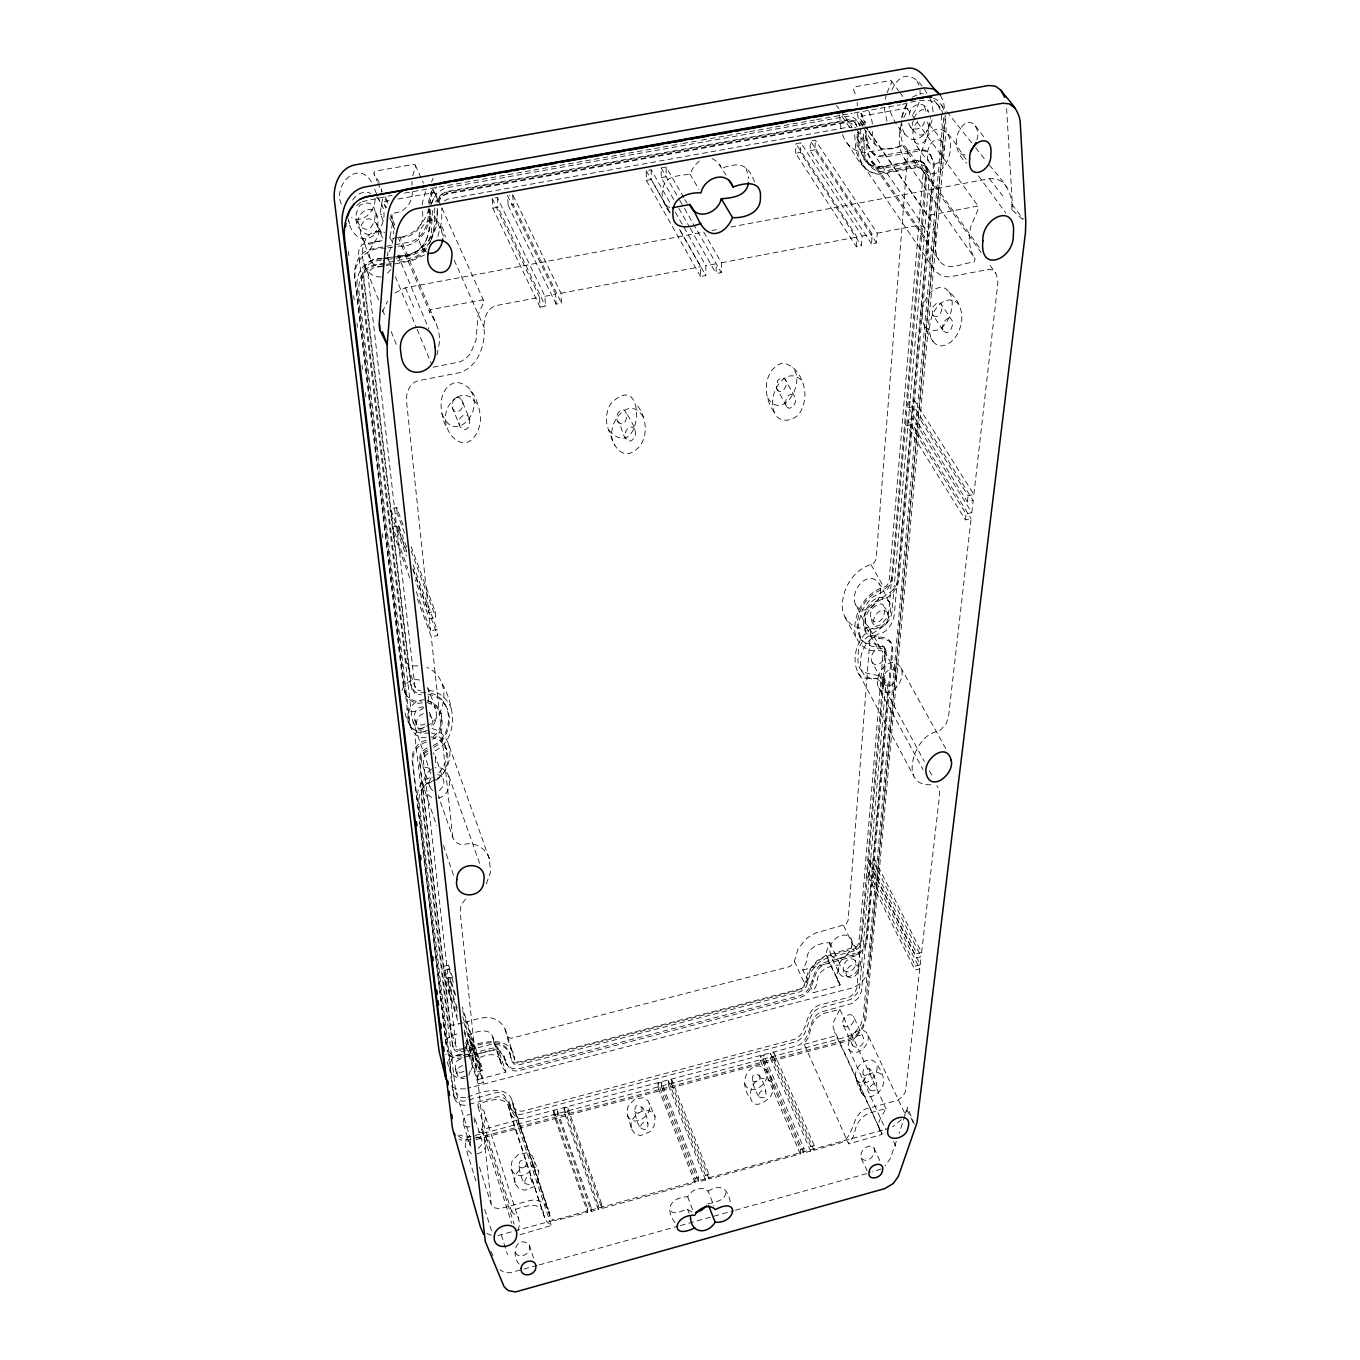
<?xml version="1.0" encoding="UTF-8"?>
<svg xmlns="http://www.w3.org/2000/svg" width="1360" height="1360" viewBox="0 0 1360 1360"><rect width="100%" height="100%" fill="white"/><g stroke="black" fill="none" stroke-linecap="round" stroke-linejoin="round"><path stroke-width="0.75" stroke-dasharray="5 3.75" d="M467.738 1097.18C481.678 1090.907 512.278 1082.135 513.417 1107.006L549.916 1216.384L551.684 1218.934L555.577 1220.6L587.656 1212.44L553.996 1115.404L553.69 1110.916L557.158 1109.998L557.447 1114.486L591.226 1211.454L598.332 1209.499L564.349 1112.65L564.077 1108.162L567.528 1107.261L567.8 1111.732L601.902 1208.513L695.011 1182.894L695.045 1178.457L658.121 1083.257L661.521 1082.356L698.547 1177.505L698.513 1181.925L705.483 1180.004L705.534 1175.584L668.304 1080.554L671.704 1079.653L709.036 1174.615L708.968 1179.052L800.275 1153.926L800.547 1149.472L760.563 1056.108L763.895 1055.224L803.981 1148.537L803.692 1152.991L810.543 1151.104L810.832 1146.65L770.559 1053.456L773.891 1052.572L814.266 1145.715L813.96 1150.169L841.126 1142.689C856.103 1135.719 850.493 1110.355 870.655 1107.686L897.549 1100.274L902.768 1096.398L905.437 1091.791L919.768 968.796L873.001 875.398L868.428 876.537L915.042 970.02L919.768 968.796M675.376 212.211L705.84 265.727L705.772 275.553L700.57 276.539L700.638 266.713L679.694 229.772M430.134 716.567L430.151 714.221M839.562 114.75L841.041 129.693M703.715 232.067L721.463 262.769L721.327 272.578L716.142 273.564L716.261 263.755L705.84 265.727M441.592 716.805C442.238 724.778 438.77 733.261 431.868 737.596M858.568 131.988L858.857 143.973L862.767 156.944M1022.686 219.402L1011.755 209.61C1014.373 190.145 998.087 176.528 987.445 162.622M882.317 688.721L881.552 682.907L877.37 678.895A7.327 4.743 -28.3 0 0 873.477 678.861M800.275 1153.926L760.393 1060.63L760.563 1056.108M795.6 153.323L795.974 143.684L800.819 142.817L862.07 236.045L861.458 245.82L856.409 246.789L795.6 153.323L800.428 152.439L861.458 245.82M803.692 1152.991L763.708 1059.746L763.895 1055.224M800.428 152.439L800.819 142.817M925.106 182.682C926.058 176.205 923.219 165.716 914.906 166.906L880.124 173.315C859.962 175.287 855.661 149.26 857.242 134.164M810.543 1151.104L770.372 1057.978L770.559 1053.456M871.522 243.899L810.084 150.688L810.509 141.066L872.185 234.124L871.522 243.899L876.571 242.93L877.234 233.155L815.354 140.199L812.124 140.777M430.151 209.559C432.871 231.761 424.609 258.961 396.95 256.547M813.96 1150.169L773.687 1057.094L773.891 1052.572M876.571 242.93L814.912 149.821L815.354 140.199M945.251 115.277L869.142 966.892C867.986 976.701 860.489 985.524 850.986 988.261L467.517 1088.289M382.551 199.036L380.154 212.891A3.026 2.584 -21.4 0 0 380.273 213.792L384.098 222.955M412.301 191.539C412.964 203.184 403.597 213.979 391.425 212.993M431.528 191.539L430.27 203.473M856.409 246.789L857.004 236.997L795.974 143.684M868.428 876.537L868.768 872.457L873.358 871.318L920.227 964.75L915.501 965.974L915.042 970.02M869.482 864.263L869.822 860.132L874.429 858.993L921.621 952.527L916.861 953.751L916.402 957.848L921.145 956.624L874.072 863.107L869.482 864.263L916.402 957.848M930.801 784.72C897.889 786.403 914.141 735.658 936.615 731.68A7.871 4.93 -28.7 0 0 940.933 729.691L946.441 723.18L948.549 716.363L971.108 518.636L965.396 519.877L906.967 425.663L907.477 419.696L912.985 418.557L971.805 512.635L966.076 513.893L907.477 419.696M971.805 512.635L973.182 500.565L967.419 501.806L908.497 407.694L909.007 401.659L914.566 400.52L973.862 494.479L968.099 495.737L909.007 401.659M965.396 519.877L966.076 513.893M967.419 501.806L968.099 495.737M920.227 964.75L921.145 956.624M921.621 952.527L939.658 794.325L939.437 789.837L936.887 785.672M973.862 494.479L997.917 282.761L996.506 274.635L988.38 262.82M914.294 1124.142L907.63 1107.448L899.079 1133.492M1011.755 209.61L1012.384 204.204L1006.485 106.862M891.565 577.762C891.106 582.25 888.59 586.619 884.629 588.863C867.102 593.215 855.389 611.898 857.565 629.578C858.891 641.784 870.417 648.941 881.943 646.306C885.19 647.19 886.516 650.913 886.159 653.99L861.713 941.834L859.214 947.546L854.964 950.674L825.945 958.375L818.414 962.829L810.679 972.145L806.259 986.697L800.87 991.542L519.537 1064.727C513.791 1066.614 510.255 1060.29 510.51 1055.343M432.429 210.46L431.341 233.495L427.261 245.327M434.741 207.995L434.35 225.845L431.375 239.037M860.931 940.202L859.095 945.047L855.1 948.634L825.18 956.743L817.666 961.197L809.931 970.513L805.511 985.065L800.122 989.91L518.959 1063.01L514.318 1062.738L511.326 1059.644M429.658 209.474L429.148 228.531L427.737 236.011M428.281 202.708L430.814 192.916L433.959 187.408M429.046 204.425L431.579 194.633L436.696 186.83M913.393 120.666C908.548 130.169 920.822 141.729 927.146 130.373M976.803 139.706C980.917 131.002 972.128 115.634 962.982 125.443C952.561 136.272 955.162 154.003 966.79 163.132M393.278 238.731L391.153 247.554L387.43 255.136M375.088 199.223C374.952 210.715 363.562 224.026 351.56 217.651M412.76 175.746L415.531 166.345A3.06 2.635 -23.9 0 0 415.446 165.376L414.086 164.322L374.952 171.19L373.83 172.771A3.06 2.652 -21.8 0 0 373.983 173.74L377.06 181.016M885.292 99.331L886.04 95.931M435.336 762.654L435.37 756.109L433.092 752.76M904.672 1115.013L907.63 1107.448M428.162 700.825L429.182 692.563L426.428 685.083M431.885 725.441L432.48 720.8L428.604 710.039M901.612 123.59L900.439 128.231A64.77 48.773 -41.1 0 0 899.334 142.086L900.66 150.416L903.499 157.267L975.171 258.791L973.998 262.072C963.356 262.701 947.07 272.612 939.233 260.406L870.893 161.024L866.847 148.903L865.98 130.832M431.477 182.087L433.177 178.16M437.155 202.334L441.099 194.497L446.318 191.573L848.317 119.68L853.196 120.717L857.004 125.494M474.589 1122.459L473.943 1116.509M470.492 1141.55L470.016 1144.729L472.26 1148.435M466.191 1048.934L466.446 1039.992L473.569 1062.534L470.917 1071.442M901.544 117.453L907.188 104.091M436.985 355.028L439.382 342.737A70.346 57.001 -19.1 0 0 438.022 328.491L399.772 236.912M430.695 205.173L436.815 192.95L445.128 188.054L846.855 116.348C853.094 115.056 857.582 120.615 860.336 125.392L855.491 120.955L849.49 120.156L446.998 192.151L440.572 195.245L435.455 201.688M518.007 1230.409L519.214 1225.955A47.566 25.415 -18.9 0 0 518.687 1219.495L484.466 1113.517C485.622 1108.978 475.439 1107.21 478.278 1104.014C486.914 1101.26 503.506 1094.273 508.555 1106.717L544.969 1218.594L547.553 1222.623L551.14 1225.054A2.516 1.343 -19.9 0 1 551.174 1225.564L516.528 1235.696M909.211 114.903C910.316 103.683 925.242 99.348 928.659 112.234C924.256 106.08 916.266 111.928 914.515 117.402M919.105 102.204L917.116 107.933L910.809 117.198M928.761 127.483L930.461 117.589M932.093 119.867C929.56 129.081 922.624 140.437 911.676 139.332C900.507 133.076 892.381 119.867 889.083 107.542M896.342 1141.346L890.222 1158.601L885.156 1165.741M428.791 209.151C424.847 221.85 415.514 234.26 401.829 236.946M887.043 92.582L891.548 82.637A3.009 2.346 -41.6 0 0 891.65 81.651L890.613 80.529L854.794 86.836L853.57 88.281A3.026 2.363 -41 0 0 853.519 89.233L856.324 97.308M438.396 202.232L441.881 196.197L447.1 193.29L849.422 121.278L853.179 121.686L856.222 124.219M437.92 236.351L441.728 221.119L441.83 207.825M864.79 615.961C868.564 596.224 898.314 598.587 898.178 576.283L933.504 170.85L933.011 161.602L931.226 156.383M382.313 311.882L387.6 301.036M431.392 203.116L435.54 194.803A3.57 3.043 -24.3 0 0 435.421 193.647L434.078 192.559L397.307 199.138M903.788 117.657L907.46 110.194A3.536 2.72 -40.9 0 0 907.511 109.208L906.474 108.12L861.577 116.144L860.37 117.623A3.519 2.737 -40.1 0 0 860.285 118.762L867.748 129.812M427.159 237.524C422.722 251.77 407.286 256.564 393.771 256.938M429.488 243.457L430.848 240.584M669.46 212.177C664.156 204.833 659.872 195.534 663.459 186.507C666.57 174.811 680.578 176.035 689.877 173.995L694.127 166.226L699.669 160.667M430.865 778.26C428.23 782.391 429.046 788.987 433.84 791.112M401.897 690.574C404.396 683.111 412.828 677.433 420.614 680.425M431.341 239.683L436.645 225.573L437.512 207.842M433.432 724.829C441.218 713.15 431.256 699.975 428.264 688.585M486.319 883.881L490.518 872.287L489.294 858.636L448.341 743.665C445.519 735.777 438.736 729.215 430.185 728.297M891.871 89.947C902.938 65.807 919.496 77.299 928.727 96.849M906.627 104.176C901.323 113.22 899.521 125.443 905.131 134.776M924.545 121.72C922.59 130.713 908.684 132.345 908.701 121.533M468.86 1075.284L470.356 1070.286L469.098 1067.328M437.002 201.416L440.827 196.605L445.791 194.242L846.379 122.519L851.003 123.097L855.576 128.061M674.917 1222.64C664.241 1208.207 671.109 1197.497 687.65 1196.749L692.07 1191.547L695.912 1189.218L703.766 1188.334L708.118 1191.088L713.898 1205.895M430.457 241.009C421.26 258.009 399.262 256.785 383.078 260.338M390.932 269.569L385.339 275.383M352.699 200.039C356.201 193.987 364.259 190.247 370.855 193.46M917.762 121.431C905.182 134.878 920.006 151.64 929.135 161.874C933.13 167.909 940.61 162.027 942.106 156.927C949.059 142.987 933.827 132.09 927.35 121.686C933.895 137.904 912.407 153.34 923.95 169.796L980.628 249.407M926.636 137.683C943.058 112.302 957.661 150.365 967.3 160.786M925.854 139.434C923.814 143.531 917.371 146.353 914.515 141.508M425.238 248.642L420.359 253.963L414.681 257.295L373.303 265.2C361.811 268.022 357.697 281.826 359.006 292.366L409.989 723.639C410.516 731.51 417.843 739.245 426.122 737.205M426.428 248.778C420.138 259.097 407.558 261.256 396.542 262.514M438.855 772.684C450.704 761.77 448.732 736.729 431.358 732.938M469.574 1135.277L465.987 1140.275L465.137 1146.021L475.932 1181.024M445.791 1040.009L450.84 1035.657L457.062 1034.059M853.689 1033.413L849.592 1038.411L847.892 1046.945L885.87 1129.956M854.641 1032.665L860.591 1025.389L863.311 1016.736L942.31 127.942L941.273 113.39M855.61 1037.034C843.472 1049.971 867.085 1050.957 863.158 1037.187L853.468 1016.481C848.946 1010.82 840.412 1019.626 843.234 1025.083L852.822 1045.823M856.409 1036.32L862.92 1028.364L865.895 1019.014L946.135 129.863L945.268 115.43M901.323 1119.722L892.602 1126.811M444.448 200.855L447.576 199.121L849.099 127.024L852.006 127.653M356.677 205.564L360.74 202.181M395.029 292.944L405.433 287.793L703.647 232.067M456.892 397.222C424.745 419.39 468.86 471.58 480.641 421.889C480.556 406.759 473.382 382.551 455.396 382.381C436.254 388.756 439.433 414.494 447.049 428.621M431.647 769.097C424.728 773.228 421.855 782.374 424.473 789.871L436.662 825.69M437.104 778.651C448.307 771.358 452.387 756.092 448.341 743.665M435.999 780.249C447.695 773.33 450.772 757.333 445.077 745.501M912.475 97.172L919.309 93.653L923.338 93.721M439.416 790.67L443.394 785.757L443.921 781.337L435.37 756.109M423.657 707.693C419.067 712.062 411.536 713.048 406.402 709.036M426.496 726.274C448.358 714.969 450.874 677.756 426.972 667.352M432.497 739.381C447.508 730.796 444.652 702.763 426.36 700.689M433.16 745.569C455.056 735.08 453.849 695.317 427.363 692.563M433.789 747.354C447.134 739.925 452.931 722.296 447.1 708.271M435.098 750.839C460.003 737.205 454.019 704.276 442.187 683.757M478.278 1148.401L481.661 1144.678L482.171 1141.499L474.708 1117.784M462.298 1054.187L453.39 1057.638L445.536 1054.255M424.575 254.932L411.927 260.746L372.776 268.039L369.342 271.116L368.067 276.284L414.834 685.984L416.908 689.911L420.937 690.829M881.008 1168.92L872.457 1172.014M477.258 1153.739C488.597 1151.971 491.062 1132.166 477.802 1131.979M435.829 779.603L430.44 781.711A7.65 5.151 -18.8 0 0 426.241 783.649L421.821 789.888L421.141 796.297L455.634 1091.06L471.155 1140.785M438.311 798.065C454.512 794.767 453.05 764.864 434.996 767.788M427.72 751.451C422.654 752.794 420.257 758.948 421.957 763.657L429.896 786.828M460.258 1054.221C443.088 1056.805 449.225 1085.059 465.868 1075.743M462.876 1065.662C454.648 1066.733 455.209 1080.894 464.287 1078.378M463.964 1071.323C453.305 1076.831 451.826 1058.335 462.604 1059.015M375.054 242.063L377.349 241.196L382.058 242.097M373.201 243.372C362.491 247.639 357.527 231.166 362.202 223.618C370.6 209.933 381.905 229.279 382.432 237.898M382.415 265.931C367.047 270.147 367.659 243.797 361.301 236.385M423.504 713.762C414.732 715.445 413.814 730.609 423.368 731.578M425.187 724.047C412.369 730.014 410.278 706.112 423.3 707.013M424.728 726.954L416.908 730.32L414.868 735.845L448.273 1021.972L456.246 1047.081L460.428 1049.291M423.946 731.646L427.533 730.286M842.554 134.623C846.005 145.163 856.426 154.428 868.088 151.997L904.757 145.928L921.893 169.031L923.134 173.485L889.185 580.142C888.947 582.607 887.672 584.97 885.649 586.432C868.513 591.192 856.426 607.529 854.93 625.056C852.499 639.88 865.249 654.33 880.413 650.131C882.351 650.658 883.15 652.885 882.946 654.721L858.891 942.548L856.936 946.475L825.758 955.57L817.156 960.67L808.316 971.329L804.168 985.354L800.666 988.822L519.299 1061.922L516.511 1061.752L514.726 1059.899L506.43 1035.164M362.287 201.586L392.071 195.347M904.366 163.217L905.624 160.531L903.499 157.267M431.154 782.136C422.96 784.159 418.166 793.22 419.169 801.261L454.019 1096.092C454.461 1102.399 461.329 1106.717 467.262 1104.813M429.675 777.835C421.481 779.875 416.704 788.919 417.707 796.96L452.71 1091.927L454.308 1097.622M427.941 753.559L424.422 756.075L423.334 760.461L456.059 1046.554M426.037 740.248C416.993 742.373 411.094 752.063 412.216 761.09L419.73 824.075M426.666 742.05C417.622 744.175 411.706 753.865 412.828 762.892L446.539 1046.248M426.904 747.932L421.005 752.165L419.22 759.475L452.523 1045.959L454.988 1050.787L459.357 1052.317L488.631 1045.024C496.927 1042.593 507.161 1046.197 510.34 1054.646C503.727 1034.025 475.898 1045.687 462.74 1049.801M427.516 749.734L421.634 753.95L419.832 761.277L453.084 1047.71M537.183 1265.463L509.473 1272.875L503.472 1272.025L499.885 1269.764M539.24 1264.902L678.249 1226.142M680.289 1225.581L733.448 1210.757M735.488 1210.196L870.417 1172.575M708.118 1191.088C721.837 1183.098 728.416 1189.337 730.66 1203.872M691.985 1212.117L687.616 1209.431C682.584 1209.737 673.387 1216.622 670.038 1209.618M707.948 1203.787C714.476 1202.461 726.903 1200.421 725.56 1190.969M587.656 1212.44L587.418 1208.037L591.005 1207.051L557.158 1109.998M598.332 1209.499L598.128 1205.096L601.698 1204.11L567.528 1107.261M695.045 1178.457L698.547 1177.505M705.534 1175.584L709.036 1174.615M800.547 1149.472L803.981 1148.537M810.832 1146.65L814.266 1145.715M497.947 1235.56L887.791 1128.749M553.996 1115.404L557.447 1114.486M564.349 1112.65L567.8 1111.732M695.011 1182.894L658.172 1087.762L661.572 1086.861L661.521 1082.356M705.483 1180.004L668.338 1085.059L671.721 1084.158L671.704 1079.653M760.393 1060.63L763.708 1059.746M770.372 1057.978L773.687 1057.094M476 1138.201L848.13 1039.363C856.919 1036.66 863.413 1028.347 864.518 1019.286L944.146 130.441L943.483 117.81M476.068 1139.663L848.096 1040.808C852.992 1040.298 858.67 1031.713 863.158 1037.187M475.133 1135.464L846.94 1036.813C853.043 1034.603 861.815 1025.525 867.306 1033.702L905.165 1114.248M469.302 1104.286L493.799 1097.86C513.298 1090.465 506.872 1122.204 523.974 1118.158L796.875 1045.857C813.722 1040.536 805.494 1014.339 824.823 1011.007L852.55 1003.34L858.806 997.509L861.492 991.185L887.604 691.798C890.052 662.694 854.76 686.273 858.211 656.574C856.358 630.241 891.242 633.998 892.143 610.011L928.897 181.781C929.611 173.995 927.129 160.344 917.32 160.242L878.866 166.991L872.151 165.614L866.303 161.653M465.579 1042.151L477.836 1079.925L482.953 1078.582L462.213 1015.036M549.916 1216.384C550.188 1205.385 538.713 1197.361 528.428 1200.982L499.613 1208.751L494.054 1207.731L491.249 1204.467L478.244 1083.886L483.361 1082.56L482.953 1078.582M464.253 1030.064L476.561 1067.889L481.712 1066.546L462.196 1006.893M477.836 1079.925L476.986 1071.918L482.137 1070.575L481.712 1066.546M461.023 1049.172C476.714 1042.763 512.397 1031.9 514.726 1059.899M463.369 1055.564L488.614 1049.053C508.487 1042.151 501.092 1075.998 520.013 1070.337L799.629 997.509C817.581 993.327 809.319 966.841 828.138 963.356L856.885 955.502L864.059 949.076L867.119 942.123L892.585 652.511C894.489 633.25 878.033 639.149 867.595 633.879M463.93 1057.298L493.153 1050.277L500.242 1052.232L504.696 1057.621M462.995 1022.72L452.115 1025.338L448.375 1022.533M464.933 1022.227C474.742 1020.221 485.52 1014.73 495.482 1019.354C508.334 1025.219 507.739 1042.168 513.162 1053.167M457.13 1008.168L443.547 966.365L448.528 965.124L448.987 969.204L444.006 970.445L457.589 1012.231M455.736 995.18L449.905 977.313L444.958 978.554L457.198 1016.311M449.905 977.313L450.364 981.359L445.417 982.583L458.932 1024.301M416.296 591.634L430.644 630.853L436.968 629.476L437.58 635.477L431.273 636.854L416.245 595.68M412.879 569.534L428.74 612.646L435.098 611.269L435.727 617.372L429.369 618.749L414.987 579.547M406.64 547.213L398.701 525.674L392.632 526.932L407.694 568.106M406.589 551.259L399.381 531.658L393.329 532.933L409.785 578.034M906.967 425.663L912.458 424.507L971.108 518.636M403.172 525.147L396.644 507.518L390.524 508.793L406.385 551.905M404.566 533.188L397.324 513.604L391.221 514.862L406.351 556.019M908.497 407.694L914.039 406.555L973.182 500.565M465.46 1088.833L456.263 1088.935L450.483 1085.994M460.785 1050.311L455.175 1049.58L452.523 1045.959M461.431 1056.057L452.812 1055.53L447.117 1049.852M461.992 1057.808C455.991 1059.627 448.63 1056.38 447.117 1050.022M465.698 1097.724L459.969 1097.316L455.872 1092.301M540.073 307.19L492.83 208.148L492.167 198.424L497.318 197.506L544.935 296.31L545.428 306.17L540.073 307.19L539.563 297.33L496.536 305.507C485.214 308.431 482.953 322.626 484.347 332.503C484.024 348.993 475.949 368.594 458.49 372.895L418.302 380.749C409.275 382.891 405.603 393.499 406.589 401.863L428.74 612.646M544.935 296.31L555.662 294.27L556.121 304.13L561.459 303.11L561.017 293.25L512.686 194.735L509.269 195.347M561.017 293.25L700.638 266.713M721.463 262.769L857.004 236.997M862.07 236.045L872.185 234.124M877.234 233.155L917.32 225.539C928.455 224.247 929.628 239.496 928.115 247.163C927.282 260.389 935.102 279.429 951.167 276.573L989.264 269.28L992.171 269.909L995.656 273.071M711.994 230.503L716.159 229.721M730.762 227.001L989.349 178.67L996.217 178.789L1002.269 181.747L1007.097 187.306M382.364 258.587C371.722 257.125 361.165 265.438 363.188 276.42L410.584 684.998L414.681 693.345L421.379 694.858M384.387 258.23L390.439 257.108M398.514 255.629C423.844 256.836 439.943 231.064 436.815 208.029L437.58 209.746M381.684 259.165C365.449 257.465 354.671 273.411 357.357 288.15L408.51 719.321L410.992 727.889M383.707 258.791L391.765 257.312M394.876 256.938L387.515 257.465M381.055 260.712C370.923 259.454 362.083 268.192 363.885 278.188L411.825 689.35M384.489 264.741C370.804 262.65 358.921 274.142 361.573 287.555L412.012 718.386L432.089 777.648M386.495 264.367L394.536 262.888M397.528 237.473L391.34 238.561L390.218 237.592A3.06 2.584 -21.5 0 1 390.099 236.691L392.564 222.751A57.477 48.841 -18.7 0 0 391.425 212.466M399.517 237.099C413.576 238.663 424.609 225.896 422.552 212.466A60.367 50.762 -26.4 0 1 422.416 210.579M381.871 240.584L362.321 244.443L359.278 248.047L358.564 253.368L406.181 661.334L415.191 687.514M385.917 248.285C367.37 246.483 352.291 261.46 355.334 279.769L404.379 690.761M387.94 247.911L396.066 246.432M398.089 246.058C419.203 248.064 432.684 226.865 428.859 207.859M700.57 276.539L646.34 180.353L646.204 170.663L651.202 169.779L671.16 204.833M673.676 199.376L661.249 177.65L661.164 167.977L666.145 167.076L683.893 197.761M492.83 208.148L497.947 207.23L545.428 306.17M555.662 294.27L507.569 195.653L508.164 205.377L513.264 204.442L561.459 303.11M646.34 180.353L651.304 179.452L670.157 212.721M661.249 177.65L666.196 176.749L666.145 167.076M810.084 150.688L814.912 149.821M404.617 193.12L471.546 181.186M473.637 180.812L680.68 143.888M682.771 143.514L699.516 140.539M701.607 140.165L747.609 131.971M749.7 131.597L814.538 120.037M816.629 119.663L852.176 113.322M854.267 112.948L900.286 104.737M902.377 104.363C915.96 100.623 938.57 94.367 942.769 113.934M389.13 200.6L384.812 201.399L383.945 202.861A3.604 3.077 -21.8 0 0 384.03 203.881L385.764 208.063M422.28 702.848C414.307 704.888 406.283 698.904 404.464 691.186C406.827 698.088 414.409 702.865 421.651 701.063M471.036 1136.552L466.752 1137.113L459.119 1134.971M475.439 1137.164L478.567 1137.147L481.797 1140.02M470.475 1139.476L463.59 1139.323L457.045 1135.141M470.441 1140.955L462.978 1140.785L459.051 1139.034M469.71 1126.794C460.513 1128.953 461.652 1114.027 469.965 1114.69M883.592 167.042L876.571 166.158L870.893 161.024M425.476 731.408C412.403 735.437 406.249 720.341 404.447 710.243M424.167 699.89C412.607 699.363 404.855 712.963 408.901 723.197M429.59 768.264L424.252 766.989L421.957 763.657M425.714 692.682L416.092 692.716L411.196 687.548M417.877 665.805L410.142 666.196L406.538 662.864M429.726 732.53C421.838 734.74 412.012 732.292 409.513 723.588M381.616 214.761L380.273 213.792M456.671 397.324L459.476 397.783L461.669 400.078L469.744 419.322L468.928 426.683L466.65 429.063L463.828 429.624L460.241 426.887L452.251 407.592L453.033 400.248L455.294 397.851L461.363 395.505L465.987 395.42L470.407 396.967L477.513 404.396M381.259 276.93C354.127 278.409 357.153 222.36 384.71 232.441M965.26 155.057L960.245 153.833L958.341 151.657M433.228 367.183L460.428 361.76L465.664 358.717L470.203 353.906L476.017 340.391L478.023 314.908L483.905 302.107A3.774 3.06 -24.2 0 0 483.803 300.934L435.285 193.307M426.989 702.491L435.557 705.823L441.099 713.643L440.453 711.858M428.009 694.348C437.053 695.147 444.635 701.675 447.746 710.056M428.502 690.268C438.872 691.186 447.525 698.666 451.078 708.254M437.665 774.452L441.15 775.88L443.445 779.229M431.239 736.831L440.555 740.758L446.607 749.785M871.777 679.082L864.331 675.172L859.758 667.25M486.897 1233.503L491.283 1235.305M669.817 207.706L665.21 204.629L663.561 201.79M466.48 1054.204L469.183 1055.377L472.855 1059.695M471.648 1153.773L465.817 1148.69M712.079 158.44L717.553 161.993L726.019 175.066M933.606 98.158L937.21 99.977L945.523 109.956M836.349 105.536L839.018 108.664M427.788 700.706L431.035 702.576L435.472 708.849M431.596 797.572L426.19 793.203L424.473 789.871M973.25 256.071L970.479 249.152L969.323 240.72A68.102 48.977 -39.3 0 1 970.836 226.627L978.622 208.199A3.706 2.72 -39 0 0 978.707 207.196L977.653 206.091L930.682 214.982L929.373 216.512A3.706 2.754 -38.2 0 0 929.271 217.668L930.682 219.776M871.641 151.895L875.84 154.751L880.634 155.737L920.482 148.903L926.67 150.875L931.073 155.771L925.888 151.368L921.621 150.484L884.272 157.097L876.928 156.332L872.746 153.493L868.343 147.356L865.572 138.074L865.368 130.815L869.448 148.954M426.666 252.076C404.005 234.396 438.022 199.257 445.315 237.201M863.039 125.562L858.483 119.238L857.208 112.234M786.947 406.98L789.123 408.34L792.982 406.861L795.498 402.118L795.651 398.463L784.89 378.947L781.422 377.587L777.801 380.375L776.271 387.447L786.947 406.98C782.952 402.39 788.46 390.575 794.478 395.573M801.142 379.984C785.655 365.364 769.029 392.598 773.228 407.388C774.418 426.343 799.136 422.688 802.485 406.759C809.965 391.68 799.629 364.208 781.949 363.222C762.127 370.413 762.858 398.259 774.656 412.471M754.562 181.9C747.371 163.438 739.789 162.061 721.667 168.232L719.814 164.815M933.045 341.394C941.171 352.206 955.128 341.173 958.426 331.619C965.6 317.832 960.993 301.41 948.991 291.856C941.409 281.316 927.945 291.89 924.97 301.087C917.711 314.942 924.732 329.868 933.045 341.394C921.74 326.196 939.862 287.521 958.749 303.994M925.004 327.012C942.837 342.057 959.31 306.085 948.991 291.856M943.704 331.432L947.019 332.843L950.725 330.021L952.697 324.615L952.391 321.096L940.916 303.688L937.618 302.243L932.994 306.731L932.331 313.99L943.704 331.432C940.219 326.689 945.846 314.687 951.745 319.753M932.977 315.316C938.876 320.365 944.367 308.397 940.916 303.688M907.069 108.273L978.418 206.414M923.95 169.796C941.936 185.861 957.576 148.002 947.444 133.892M882.028 1133.985L833.289 1028.126A43.622 24.293 -25.1 0 1 833.748 1021.479L839.868 1009.358L822.817 1013.693L816.289 1018.198L811.733 1025.117L808.622 1037.306L804.219 1043.647A2.346 1.309 -24.1 0 0 804.185 1044.174L848.674 1143.93L881.96 1134.444A2.431 1.275 -24.5 0 0 882.028 1133.985L834.411 1031.917M759.271 1096.993C773.177 1102.059 761.515 1077.358 758.982 1075.165C745.11 1070.014 756.806 1094.902 759.271 1096.993C757.231 1093.423 762.875 1087.915 765.884 1091.434M942.174 141.95C932.212 132.821 923.372 154.037 929.135 161.874M752.42 1080.724C755.412 1084.243 761.005 1078.735 758.982 1075.165M934.116 100.436L939.964 107.525M771.97 1082.441C747.541 1063.18 740.333 1123.632 769.42 1097.758C777.716 1088.476 770.287 1068.416 759.016 1065.9C743.053 1067.243 741.285 1086.81 749.734 1097.639M846.991 142.987C855.865 154.819 864.161 177.412 883.116 173.791L918 167.365L921.893 169.031M863.906 127.959C873.885 146.676 880.09 154.139 901.17 145.707L902.377 144.347A2.992 2.295 -39.8 0 0 902.462 143.429L899.946 131.036A55.947 42.296 -41.3 0 1 900.252 124.304M861.492 1158.346C867.255 1164.942 878.747 1153.11 873.137 1146.973C869.856 1144.729 865.64 1147.024 863.379 1149.676C857.14 1156.272 864.977 1164.415 867.102 1170.892M860.727 113.135L865.725 122.791M839.409 973.539C843.642 979.982 852.941 976.378 856.8 971.346C866.456 961.112 855.032 948.447 850.935 938.672C846.787 932.076 837.352 935.646 833.527 940.763C824.041 951.065 835.499 963.679 839.409 973.539C833.799 962.71 850.935 946.322 859.741 956.998M860.285 637.279L858.211 624.308L862.308 609.807L871.522 597.686L887.638 589.067L892.313 580.737L926.942 173.842C927.758 168.623 924.902 160.752 918.442 161.823L883.507 168.249C875.67 169.881 867.816 165.461 863.804 158.78L864.909 160.361L858.636 147.084L857.446 132.243L858.534 133.841M830.773 955.162C839.613 965.719 856.426 949.433 850.935 938.672M846.668 975.868C854.845 983.11 863.787 966.518 855.27 960.636C847.093 953.309 838.185 969.969 846.668 975.868C843.557 969.782 853.145 960.636 858.109 966.586M843.863 969.918C848.827 975.8 858.33 966.705 855.27 960.636M861.73 1093.406C866.031 1100.189 875.653 1096.143 879.58 1090.975C887.791 1082.628 881.841 1071.204 876.129 1063.367C872.151 1056.822 862.92 1060.63 859.265 1065.594C851.326 1073.873 858.075 1084.94 861.73 1093.406C856.222 1082.271 873.698 1064.863 882.878 1075.947M856.324 1079.789C865.011 1090.091 881.178 1073.822 876.129 1063.367M870.264 1090.193C883.83 1094.953 872.661 1071 869.499 1068.875C855.95 1064.013 867.17 1088.153 870.264 1090.193C868.564 1086.725 874.004 1081.319 876.86 1084.736M946.832 111.605L973.029 144.517M975.647 147.815L986.136 160.973M862.937 1074.315C865.793 1077.749 871.182 1072.343 869.499 1068.875M848.691 1049.274C856.919 1059.219 872.185 1043.579 867.306 1033.702M543.592 1212.236C538.101 1199.724 521.186 1207.867 512.482 1210.315C509.456 1213.409 519.894 1215.007 518.687 1219.495M505.104 1029.469L507.212 1037.136L511.241 1038.275L789.939 966.552L793.951 962.914L797.997 948.872L806.735 938.23L815.269 933.164L846.209 924.188L848.13 920.261L870.502 632.128C870.689 630.292 869.89 628.048 867.952 627.521C852.771 631.635 840.225 617.083 842.52 602.327C843.88 584.919 855.763 568.548 872.814 563.839C874.82 562.377 876.061 560.014 876.282 557.566L907.715 152.881L906.491 147.373M885.496 649.468C880.685 638.197 862.767 650.522 859.384 635.613M860.659 128.979C860.71 142.817 860.727 168.742 880.668 167.399L915.518 160.99C922.182 159.426 927.248 166.022 925.82 172.261L888.913 610.606L887.06 617.389L881.892 623.815A7.531 4.998 -29.2 0 1 877.761 625.719C860.506 631.397 850.901 653.038 856.834 669.919L913.852 776.169M866.133 160.548C869.499 166.702 875.636 172.873 883.303 171.224L918.204 164.781C929.084 163.353 932.807 177.072 931.6 185.572L894.37 613.955C893.622 621.265 889.78 628.575 883.337 632.4C866.949 636.191 856.29 655.282 861.883 671.211M1011.908 204.459L1023.281 218.977M506.294 1064.336L505.716 1062.602L508.419 1066.444L512.618 1068.671L519.418 1068.62L798.881 995.877C816.833 991.695 808.554 965.209 827.373 961.724L852.788 955.179C860.064 953.088 865.742 946.271 866.592 938.757L891.667 650.862C894.574 634.95 876.112 640.594 868.496 635.545C853.859 622.676 873.511 583.797 889.729 602.616C893.078 611.796 888.114 622.608 879.903 627.419C865.538 634.729 861.203 612.765 855.508 604.775C852.006 595.629 856.868 584.698 865.096 579.853C879.495 572.611 883.745 594.779 889.729 602.616M843.234 1025.083C847.773 1030.693 856.222 1021.938 853.468 1016.481M989.349 178.67L1002.813 195.959M804.253 1044.327L836.604 1035.572A2.346 1.309 -24.5 0 0 836.655 1035.113L836.621 1034.977M840.089 984.759L826.557 955.587A38.165 22.083 -25.5 0 1 826.846 950.487L829.804 943.211A2.074 1.207 -25 0 0 829.804 942.752C821.049 942.344 807.653 947.087 806.973 957.95A41.004 23.953 -24 0 1 805.783 963.628L802.825 969.459A2.057 1.19 -24.5 0 0 802.791 969.935L813.365 992.698L840.089 985.235A2.074 1.173 -24.9 0 0 840.089 984.759L827.849 959.956M386.784 207.774L384.132 204.187M975.426 125.766L984.045 137.156M376.363 197.098C400.809 220.677 359.958 262.769 348.194 220.898M371.45 181.934C358.02 158.559 331.568 186.422 341.887 205.156M978.469 175.916L1005.771 212.891M891.378 80.869L898.603 90.763M899.81 92.412L904.621 99.008M885.819 682.72C878.56 672.809 860.965 685.304 856.834 669.919M910.537 126.854L914.702 132.617M918.374 149.09L919.496 150.671M860.489 119.391L867.731 129.523M923.814 163.047L924.953 164.628M925.837 165.954L928.54 169.745M917.473 160.225L918.595 161.806M922.777 170.595L981.087 252.569M902.751 145.69L918.136 167.348M389.521 236.997L393.04 243.44M862.359 115.056L861.254 113.475L865.164 124.27M868.683 130.9L931.634 221.136C939.539 233.07 931.158 248.574 939.233 260.406M868.955 131.546L929.458 218.314M860.421 122.944L862.733 126.276M857.072 129.914L925.854 229.381M861.288 138.142L863.906 141.95M840.48 110.398L852.023 127.126M841.891 116.144L852.261 131.206M857.361 139.247L928.336 242.352M863.124 165.257L933.657 268.685M838.27 982.243L836.995 977.874A38.471 21.964 -25.5 0 1 837.318 972.808L840.276 965.685A2.091 1.207 -25 0 0 840.344 965.056C831.555 964.75 818.074 969.425 817.275 980.322A41.344 23.834 -24 0 1 816.051 986L813.11 991.678A2.074 1.19 -24.5 0 0 813.025 992.307L813.076 992.443M608.77 430.236C642.566 466.718 648.091 365.381 610.538 403.954C605.982 411.842 604.962 421.855 608.77 430.236C612.238 439.467 616.199 455.6 629.391 453.458C649.876 446.301 649.06 416.959 635.256 403.461M617.593 421.311C628.49 432.939 630.037 400.469 618.205 412.624C616.692 415.225 616.352 418.54 617.593 421.311C622.948 426.122 621.707 440.504 630.53 441.082C642.447 434.979 629.357 419.594 626.365 412.454M855.508 604.775C866.082 620.483 886.159 597.091 879.189 584.001M483.667 300.594L482.426 299.863L430.882 309.621L429.709 311.202A3.808 3.094 -22.2 0 0 429.76 312.239L436.628 324.037M871.046 618.902C885.394 633.573 891.599 591.09 873.035 607.971C867.442 614.176 871.743 628.15 880.413 627.912C889.083 625.311 890.97 613.258 884.459 607.206M634.814 429.573C630.207 422.025 622.183 433.058 625.974 438.481M802.842 970.071L829.651 962.965A2.057 1.19 -24.9 0 0 829.668 962.489L829.668 962.489M643.11 416.738C628.371 392.275 602.497 427.839 614.805 445.23M887.859 613.258C881.943 604.35 870.434 617.559 874.412 624.971M861.883 164.832L855.95 151.504L854.488 132.362M515.406 1252.594C519.979 1261.247 534.174 1251.149 528.445 1243.686C514.93 1235.662 511.479 1255.926 519.061 1264.086M855.134 122.638L857.004 126.905M878.696 687.735C888.607 702.916 907.12 679.881 900.83 667.692C891.021 652.188 872.168 675.478 878.696 687.735L923.1 769.692M875.534 144.67L872.967 138.771L872.406 131.342A59.619 46.801 -38.6 0 0 872.491 129.489M387.855 203.133L383.996 197.387M871.998 661.997C877.472 670.514 887.723 657.662 884.153 650.93C878.713 642.328 868.377 655.248 871.998 661.997L883.609 683.281C889.1 691.747 899.402 678.946 895.883 672.18L884.153 650.93M895.883 672.18C890.426 663.612 880.022 676.498 883.609 683.281M515.559 1184.322L519.214 1188.725L524.96 1190.272L534.14 1186.583L538.288 1181.075L538.815 1171.759L532.1 1155.762L527.527 1152.77L518.619 1154.011L512.04 1161.151L511.003 1167.186L515.559 1184.322C510.068 1171.283 532.049 1157.666 538.815 1171.759M929.934 154.19L934.133 163.166L934.626 172.414L899.113 577.932C898.297 585.973 893.758 593.844 886.618 597.856C871.862 600.916 860.727 617.44 866.218 632.094L865.317 630.445M511.666 1169.974C518.092 1183.081 538.475 1170.382 533.477 1158.176M689.877 173.995L698.972 189.448M551.14 1225.054L516.12 1119.96L510.833 1115.047L508.555 1106.717M524.518 1182.962C538.73 1190.867 528.02 1165.571 524.518 1182.962C521.39 1181.092 513.179 1153.586 526.167 1162.12C527.85 1166.166 521.067 1170.399 518.942 1166.03M767.72 397.885C782.425 421.651 806.786 382.449 792.472 367.37M684.93 199.58L687.021 203.184M862.631 122.213L864.28 125.341M661.164 167.977L679.184 199.291M679.728 200.26L683.876 207.485M684.471 208.488L721.327 272.578M776.713 389.028C781.558 396.967 789.684 383.945 784.89 378.947M678.844 208.42L689.214 226.508M690.251 228.327L716.142 273.564M940.389 95.115L943.5 101.609L945.319 113.798M868.751 164.356L864.756 154.445L863.294 132.787M871.029 564.672L883.847 587.282M679.592 229.347L705.772 275.553M646.204 170.663L670.276 213.146M881.926 597.652L882.861 599.301M505.784 1071.816L502.486 1067.464A42.449 24.786 -20.1 0 1 501.058 1062.313L492.507 1036.099C488.308 1026.885 474.436 1032.138 468.486 1035.266A2.159 1.292 -19 0 0 468.52 1035.725L476.306 1059.593L479.672 1065.458A40.392 23.596 -18.5 0 1 480.131 1070.49L477.003 1079.245A2.159 1.258 -19.1 0 0 477.02 1079.738L505.818 1072.275A2.159 1.258 -19.5 0 0 505.784 1071.816L497.845 1048.118L494.547 1043.749A42.092 24.905 -20.1 0 1 493.119 1038.581L492.507 1036.099M857.701 121.601L859.911 126.259M889.593 641.087L890.511 642.719M900.83 667.692L946.203 749.377M878.747 636.922L879.648 638.571M869.788 628.864L882.538 652.018M878.118 644.623L879.019 646.272M884.085 646.918L885.258 652.341L856.97 987.632L854.964 992.409L850.272 996.778L823.157 1004.19C803.199 1006.893 809.846 1032.172 795.226 1039.108L522.461 1111.188L516.919 1110.814L513.417 1107.006M866.269 627.47L878.713 650.097M880.974 681.768L924.341 761.481M929.373 770.763L933.419 778.175M844.968 617.134L857.31 639.863M746.147 168.283L748.867 178.568M430.933 716.635L431.953 718.59M883.66 678.776L885.445 687.854L859.656 987.326L856.97 993.65L850.731 999.464L823.038 1007.131C803.726 1010.446 811.988 1036.643 795.158 1041.964L522.597 1114.061C505.495 1118.09 511.938 1086.351 492.439 1093.712L465.936 1100.665C460.564 1102.331 454.223 1099.05 452.999 1093.44M869.822 860.132L916.861 953.751M489.294 858.636C486.013 848.623 475.286 841.704 464.814 844.237A8.228 5.389 -19.3 0 1 460.105 844.356L456.229 842.503L453.39 839.001L438.294 795.617M868.768 872.457L915.501 965.974M631.737 1129.327L635.035 1133.917L640.543 1135.583L649.723 1131.911L654.075 1126.284L655.146 1116.696L648.057 1100.852L643.773 1097.724L635.018 1098.88L628.167 1106.156L626.807 1112.344L631.737 1129.327C626.977 1116.475 648.839 1101.889 655.146 1116.696M627.283 1115.217C633.335 1128.987 653.582 1115.404 649.247 1103.351M500.463 1059.848C496.162 1050.651 482.273 1056.006 476.289 1059.134A2.176 1.275 -19.1 0 0 476.306 1059.593M640.883 1127.899C653.939 1136.841 645.473 1108.689 641.903 1107.329C628.881 1098.251 637.347 1126.641 640.883 1127.899C639.421 1123.904 646.204 1119.365 648.193 1123.955M634.627 1111.256C636.616 1115.846 643.348 1111.324 641.903 1107.329M468.52 1035.725L471.342 1040.043L479.672 1065.458M924.426 106.488L926.228 111.843M907.035 1109.964L914.022 1124.278M379.253 182.41L373.983 173.74M916.827 80.852L918.935 85.17M508.164 205.377L556.121 304.13M929.917 98.464L932.008 102.782L933.13 111.928M843.676 925.718L854.386 948.022M853.366 949.314L854.148 950.946M492.167 198.424L539.563 297.33M852.89 955.145L853.672 956.76M879.784 1130.908L878.747 1127.202A45.169 23.613 -25.1 0 1 879.359 1120.657L885.938 1108.587L868.36 1113.262L861.543 1117.835L856.715 1124.754L853.23 1136.807L848.572 1143.148A2.431 1.275 -24.1 0 0 848.521 1143.675L848.589 1143.811M829.804 942.752L840.293 964.937M840.021 1009.596L886.091 1108.825M511.683 1211.59L477.53 1105.289M812.311 979.795L813.059 981.427M806.667 981.257L807.415 982.889M794.359 961.18L804.593 983.62M874.072 1148.112L879.767 1160.658M893.571 1141.533L896.036 1146.99M356.847 220.881C374 250.631 386.444 190.74 359.703 205.36C342.601 234.923 390.014 250.444 374.918 210.749M432.922 189.091L440.249 205.36M415.327 165.087L423.402 183.141M434.401 215.713L443.853 236.929M454.155 260.066L484.211 327.556M428.995 211.293L428.23 209.576C429.505 222.598 423.521 238.901 409.53 242.097L370.991 249.135C358.547 251.906 353.141 266.458 354.654 278.001L403.342 686.613L405.076 692.988M430.151 216.087L431.97 220.201M377.57 217.124C372.827 200.362 352.563 214.421 359.431 227.29M938.111 105.043L940.916 111.452M941.579 105.026L943.891 110.296M490.977 1251.285L493.425 1256.929M421.855 246.789L424.983 254.031M412.794 721.735L415.14 725.73L419.985 728.722A7.854 5.44 -18.8 0 0 424.507 728.705M405.433 287.793L413.712 307.156M442.051 413.508C453.73 445.689 485.078 411.213 470.526 390.779M385.424 196.979L387.753 202.436M377.825 182.835L381.684 191.93M394.859 225.301L390.762 215.611L392.139 220.014A66.657 56.457 -18.1 0 1 393.669 234.056M389.844 217.736L394.757 229.347M398.021 237.082L429.879 312.545M374.612 189.193L377.077 195.058M377.893 197.013L382.007 206.788M452.251 407.592C455.583 417.945 467.007 406.827 461.669 400.078M397.851 254.932L428.825 328.967M469.744 419.322C467.143 409.904 455.974 418.2 459.544 425.221M744.77 1083.835C750.975 1098.931 772.837 1081.353 765.612 1069.538M376.55 223.737L382.755 238.714M387.362 257.176L391.391 266.917M395.403 276.658L416.313 327.335M417.112 329.29L431.596 364.378M363.732 262.888L378.641 300.169M382.568 309.995L385.696 317.832M391.187 331.585L397.46 347.276M440.487 226.389L442.782 234.481M671.721 1084.158L708.968 1179.052M661.572 1086.861L698.513 1181.925M687.65 1196.749L693.328 1211.607M687.616 1209.431L689.027 1213.12M411.145 546.669L435.098 611.269M411.094 550.8L435.727 617.372M413.134 564.842L436.968 629.476M413.066 568.888L437.58 635.477M886.975 121.278L884.527 109.446A55.318 42.228 -41.8 0 1 884.527 106.131M448.885 776.169L479.57 863.362M564.077 1108.162L598.128 1205.096M553.69 1110.916L587.418 1208.037M414.732 720.052L417.027 726.648M443.445 845.597L453.594 875.432M510.918 1057.893L511.496 1059.61M504.951 1059.44L505.529 1061.157M493.867 1042.117L501.806 1065.849M511.836 1100.104L548.437 1209.652M512.89 1104.643L549.423 1214.089M509.116 1101.583L510.476 1105.697M510.034 1105.578L512.057 1112.582M510.017 1113.228L544.969 1218.594M448.528 965.124L453.73 981.036M448.987 969.204L454.189 985.099M462.638 1010.939L482.137 1070.575M450.364 981.359L455.532 997.22M463.947 1023.026L483.361 1082.56M464.049 1032.121L476.986 1071.918M466.021 1046.146L478.244 1083.886M529.329 1245.131L533.647 1258.493M486.37 1137.521L514.182 1224.204M481.712 1129.446L511.734 1223.235M504.118 1055.887L505.801 1062.789M455.209 1068.977L457.232 1075.369M447.117 1061.701L450.245 1071.578M479.434 1167.033L490.892 1203.396M509.762 1052.929L511.921 1061.378M463.403 1123.938L470.39 1146.208M501.381 1235.05L507.484 1254.634M484.772 1209.329L491.725 1231.565M865.81 623.475L864.637 616.029M452.761 837.556L431.273 636.854M348.466 218.943L349.775 224.842M868.751 110.857L871.879 120.615A59.619 46.801 -38.6 0 1 872.338 124.083M370.413 258.961C364.888 246.194 383.214 239.411 377.774 226.661M419.968 826.166L439.994 994.109M440.232 996.217L446.233 1046.605M348.381 251.464L348.891 255.68M353.702 295.698L354.212 299.914M357 323.085L357.51 327.301M362.083 365.211L362.593 369.427M365.381 392.598L365.891 396.814M382.381 533.715L382.891 537.931M396.644 507.518L397.324 513.604M398.701 525.674L399.381 531.658M429.369 618.749L430.644 630.853M476.561 1067.889L460.139 911.608L460.972 905.233L465.664 898.926A7.99 5.083 -19.3 0 1 468.316 897.447M497.318 197.506L497.947 207.23M512.686 194.735L513.264 204.442M591.005 1207.051L591.226 1211.454M601.698 1204.11L601.902 1208.513M658.121 1083.257L658.172 1087.762M387.753 252.399L387.787 255.765M651.202 169.779L651.304 179.452M920.04 90.406L920.074 94.282M668.304 1080.554L668.338 1085.059M516.12 1119.96A2.431 1.377 -19.6 0 1 516.154 1120.487L481.831 1129.718A2.448 1.377 -19.1 0 1 481.695 1129.14L485.095 1120.096A45.849 26.078 -18.5 0 0 484.466 1113.517M857.14 102.425A58.939 46.716 -39.1 0 1 857.327 105.995M422.45 204.901A60.367 50.762 -26.4 0 1 422.858 201.127L426.02 189.805A3.111 2.652 -23.9 0 0 425.935 188.836M381.378 188.785A56.78 48.688 -18.4 0 1 382.041 192.151M411.961 185.13A59.636 50.643 -26.5 0 1 412.063 181.356M497.845 1048.118A2.142 1.258 -19.4 0 1 497.879 1048.577L469.302 1055.921A2.142 1.258 -19 0 1 469.285 1055.445L472.362 1046.673A40.052 23.698 -18.4 0 0 471.886 1041.607"/><path stroke-width="1.5" d="M345.491 226.865L346.052 223.38M442.748 238.867C442.221 245.684 437.495 254.252 429.607 253.215M748.425 182.58C747.082 196.112 732.156 198.033 721.259 198.747C718.131 213.503 695.98 221.561 689.809 204.544L672.452 207.74M976.055 142.511L970.683 151.912M346.902 218.144L349.86 210.324L354.195 203.932M728.926 180.183L733.057 187.017C744.634 182.631 761.821 179.996 760.427 197.302C761.175 212.466 745.467 218.314 732.53 217.617C729.249 225.42 722.687 233.716 713.439 233.563C699.533 231.438 697.578 213.435 689.809 204.544M694.671 1227.944C668.916 1240.745 673.557 1214.293 694.756 1215.313C698.36 1208.462 709.121 1202.954 715.343 1209.584C740.639 1196.205 735.879 1223.966 715.122 1222.232C707.965 1234.285 691.016 1234.455 690.438 1216.826M706.707 1205.657L701.692 1210.196L695.759 1212.321M359.601 199.41L365.84 197.064L426.411 186.286M443.598 182.223L850.085 109.684L854.692 109.735M700.808 223.533C689.282 227.868 672.095 230.656 672.945 213.452C671.738 197.965 687.956 192.134 700.995 192.882C704.072 177.718 726.988 169.337 733.057 187.017M923.695 97.444L366.469 196.622C348.602 201.28 342.754 222.632 344.624 239.02L452.438 1128.222L480.386 1226.856L483.65 1234.37M430.593 185.538L441.031 183.685M445.213 182.937L449.378 182.189M453.56 181.458L463.998 179.588M468.18 178.857L472.362 178.109M476.544 177.361L486.982 175.508M491.164 174.76L495.346 174.012M505.784 172.159L509.966 171.411M514.131 170.663L518.313 169.932M522.495 169.184L532.933 167.314M537.115 166.583L541.297 165.835M545.462 165.087L555.917 163.234M560.099 162.486L564.264 161.738M568.446 161.007L587.248 157.658M591.43 156.91L601.868 155.057M606.05 154.309L610.215 153.561M614.397 152.813L624.852 150.96M629.017 150.212L647.819 146.863M652.001 146.132L662.439 144.262M666.621 143.531L670.803 142.783M674.985 142.035L685.423 140.182M689.605 139.434L693.77 138.686M697.952 137.938L708.39 136.085M712.572 135.337L716.754 134.606M720.936 133.858L731.374 132.005M735.556 131.257L739.738 130.509M743.903 129.761L762.705 126.412M766.887 125.681L785.689 122.332M789.854 121.584L808.656 118.235M812.838 117.487L823.276 115.634M827.458 114.886L831.64 114.155M835.822 113.407L846.26 111.537M850.442 110.806L854.607 110.058M858.789 109.31L869.244 107.457M873.409 106.709L877.591 105.961M888.029 104.108L892.211 103.36M896.393 102.629L906.831 100.759M911.013 100.011L915.195 99.28M919.36 98.532L923.542 97.784M925.769 97.07L931.821 97.257M940.389 95.115L933.351 88.927L924.477 87.873L364.565 187.034C347.378 190.842 340.289 211.072 342.38 226.916L445.519 1076.712L447.678 1082.815M1000.875 90.219L995.316 86.105L988.652 85.51L407.779 188.887C394.638 191.76 388.365 206.227 387.447 218.467L379.151 324.343L379.763 329.834L387.158 344.641L387.311 355.759L485.299 1241.527L504.101 1286.73L508.13 1290.538L515.457 1291.949L884.595 1188.674L893.248 1183.523L898.365 1176.4L917.014 1122.697L1025.423 232.798L1025.797 222.207L1020.34 124.61C1020.476 110.398 1008.525 100.708 1000.875 90.219L1004.734 97.41M1014.781 107.933L1009.205 103.819L1002.49 103.241L416.449 208.658C403.206 211.582 396.797 226.066 395.828 238.425L387.158 344.641L382.398 331.772M938.315 92.531C928.353 85.289 922.437 66.317 907.528 68.221L354.518 164.968C338.861 168.436 332.571 186.932 334.509 201.314L439.059 1051.042L445.944 1078.888M453.577 1132.54L455.09 1134.988M721.259 198.747L732.53 217.617M708.662 1205.623L715.122 1222.232M416.449 821.644L416.959 825.86M420.512 855.355L421.022 859.571M432.718 956.454L433.228 960.67M436.798 990.165L437.308 994.381M438.056 1000.705L438.566 1004.904M440.861 1023.876L441.371 1028.075M443.666 1047.047L444.159 1051.246M447.729 1080.741L448.239 1084.957M449.004 1091.281L449.514 1095.497M451.792 1114.452L452.302 1118.668M379.661 324.428L379.763 329.834M428.128 254.235C424.201 273.938 450.432 281.095 451.571 258.723C455.651 238.816 429.131 231.574 428.128 254.235M434.86 346.613C440.198 374.051 402.815 384.268 400.962 353.141C395.216 325.244 433.296 314.925 434.86 346.613M951.133 760.172C954.975 773.772 931.022 793.101 926.279 773.823C922.216 760.07 946.611 740.571 951.133 760.172M456.841 879.597C453.101 899.47 483.344 899.861 483.769 881.042C487.764 860.965 457.096 860.523 456.841 879.597M969.68 158.678C967.13 182.376 991.814 171.751 990.828 154.768C993.565 130.815 968.592 141.474 969.68 158.678M982.855 240.992C979.268 274.414 1014.475 258.553 1013.285 235.127C1017.246 201.229 981.444 217.124 982.855 240.992M494.309 1236.257C492.405 1251.37 515.763 1248.463 516.63 1235.679C518.721 1220.43 495.074 1223.32 494.309 1236.257M521.169 1268.217C519.877 1278.128 535.177 1275.969 535.806 1267.741C537.166 1257.779 521.747 1259.938 521.169 1268.217M869.346 1171.232C866.218 1181.449 881.365 1178.831 882.334 1171.079C885.547 1160.811 870.298 1163.412 869.346 1171.232M888.352 1127.882C883.32 1143.607 906.457 1139.901 907.97 1127.865C913.189 1112.038 889.797 1115.693 888.352 1127.882"/></g></svg>
